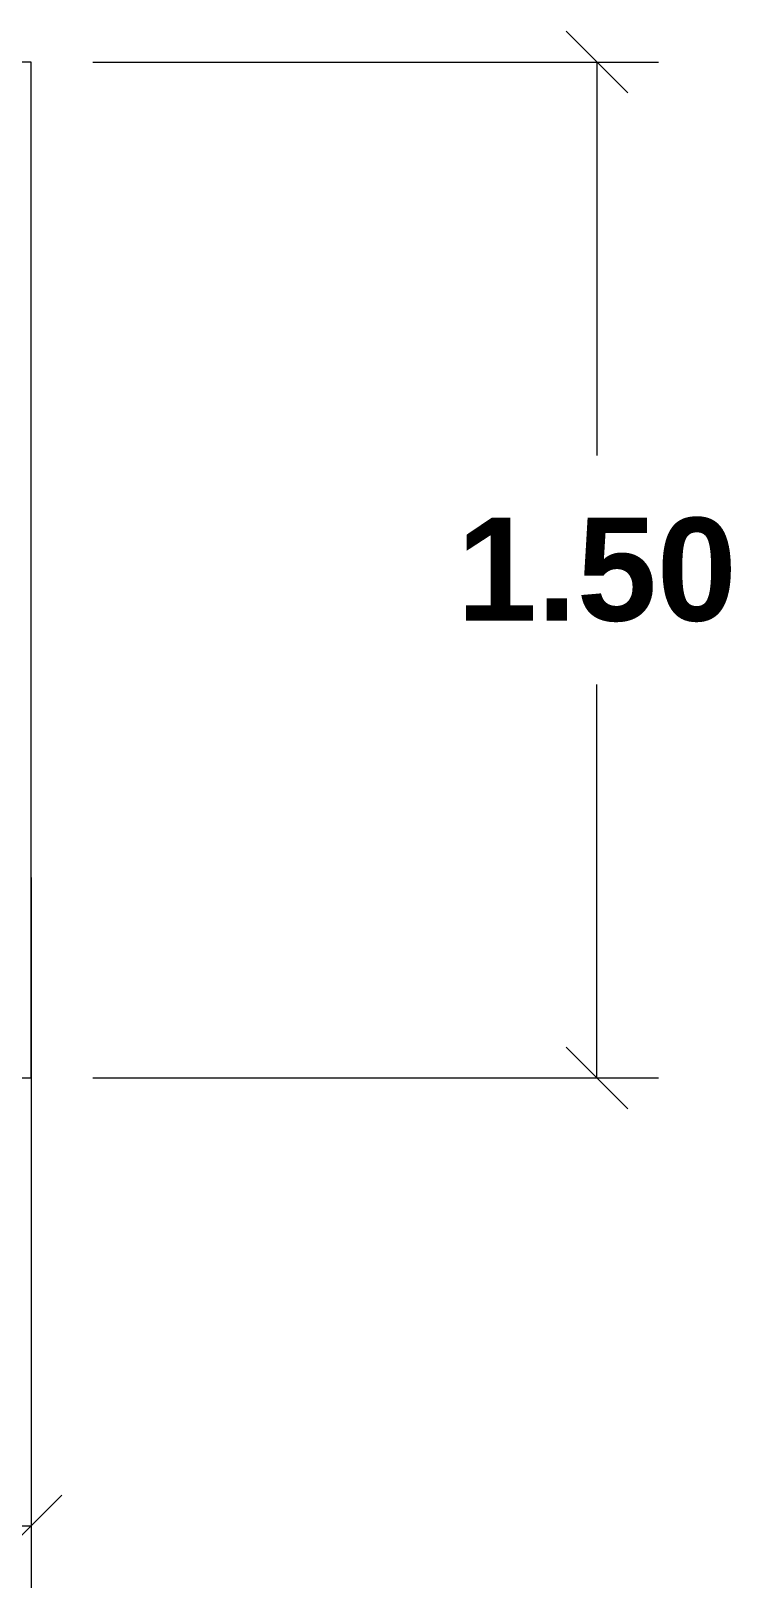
# Model space of a CAD drawing. Header units: metres. Extents: x 6910 to 7143, y 127 to 187.
# Drawn here: x 6982.032 to 6982.459, y 158.081 to 159.03 of the extents above; entities that cross this region are included whole.
import ezdxf

# ---------------------------------------------------------------- set-up
doc = ezdxf.new("R2010")
doc.units = ezdxf.units.M
doc.styles.get("Standard").update_dxf_attribs({"font": 'arialbd.ttf'})
doc.dimstyles.get("Standard").update_dxf_attribs({"dimtxt": 0.3, "dimasz": 0.1, "dimexe": 0.18, "dimexo": 0.0625, "dimgap": 0.09, "dimtad": 0, "dimtih": 1, "dimtoh": 1, "dimlfac": -1, "dimzin": 0, "dimdsep": 46, "dimtxsty": 'Standard', "dimblk": 'OBLIQUE', "dimcen": 0.09, "dimse1": 1, "dimse2": 1, "dimadec": 0, "dimazin": 0, "dimtfac": 1, "dimtofl": 0, "dimtmove": 0, "dimatfit": 3, "dimfxl": 0, "dimtolj": 1, "dimtzin": 0, "dimarcsym": 0})

# ---------------------------------------------------------------- blocks, each defined once
blk = doc.blocks.new('_Oblique')
at = {"color": 0, "linetype": 'ByBlock', "lineweight": -2}
blk.add_line((-0.5, -0.5), (0.5, 0.5), dxfattribs=at)
blk = doc.blocks.new('*D12')
at = {"color": 0, "lineweight": -2, "ltscale": 7}
for p, q in [((6603.3569, 1820.1703), (6603.3569, 1818.1007)), ((6601.3839, 1820.0017), (6601.3839, 1818.1007)), ((6601.3839, 1818.2807), (6601.8095, 1818.2807)), ((6603.3569, 1818.2807), (6602.9314, 1818.2807))]:
    blk.add_line(p, q, dxfattribs=at)
at = {"layer": 'Defpoints', "color": 0, "ltscale": 7}
for p in [(6603.3569, 1820.3503), (6601.3839, 1820.1817), (6603.3569, 1818.2807)]:
    blk.add_point(p, dxfattribs=at)
at = {"color": 0, "lineweight": -2, "ltscale": 7, "xscale": 0.18, "yscale": 0.18, "zscale": 0.18, "rotation": 180}
blk.add_blockref('_Oblique', (6601.3839, 1818.2807), dxfattribs=at)
at = {"color": 0, "lineweight": -2, "ltscale": 7, "xscale": 0.18, "yscale": 0.18, "zscale": 0.18}
blk.add_blockref('_Oblique', (6603.3569, 1818.2807), dxfattribs=at)
at = {"color": 0, "lineweight": 18, "ltscale": 7, "insert": (6602.3704, 1818.2807), "char_height": 0.3, "attachment_point": 5}
blk.add_mtext('\\A1;1.00', dxfattribs=at)
blk = doc.blocks.new('*D13')
at = {"color": 0, "lineweight": -2, "ltscale": 7}
for p, q in [((6603.5369, 1822.5456), (6605.1861, 1822.5456)), ((6605.0061, 1822.5456), (6605.0061, 1821.399)), ((6605.0061, 1819.5861), (6605.0061, 1820.7327)), ((6603.5369, 1819.5861), (6605.1861, 1819.5861))]:
    blk.add_line(p, q, dxfattribs=at)
at = {"layer": 'Defpoints', "color": 0, "ltscale": 7}
for p in [(6603.3569, 1822.5456), (6603.3569, 1819.5861), (6605.0061, 1819.5861)]:
    blk.add_point(p, dxfattribs=at)
at = {"color": 0, "lineweight": -2, "ltscale": 7, "xscale": 0.18, "yscale": 0.18, "zscale": 0.18}
for p, rotation in [((6605.0061, 1822.5456), 90), ((6605.0061, 1819.5861), 270)]:
    blk.add_blockref('_Oblique', p, dxfattribs=dict(at, rotation=rotation))
at = {"color": 0, "lineweight": 18, "ltscale": 7, "insert": (6605.0061, 1821.0658), "char_height": 0.3, "attachment_point": 5}
blk.add_mtext('\\A1;1.50', dxfattribs=at)
blk = doc.blocks.new('4564646')
at = {"lineweight": 18, "ltscale": 7}
blk.add_line((6603.3569, 1819.5861), (6603.3569, 1822.5456), dxfattribs=at)
at = {"linetype": 'ByBlock', "lineweight": 18}
blk.add_lwpolyline([(6601.3839, 1819.5861), (6603.3569, 1819.5861), (6603.3569, 1822.5456), (6601.3839, 1822.5456)], close=True, dxfattribs=at)
at = {"lineweight": 18, "ltscale": 7}
dim = blk.add_linear_dim(base=(6605.0061, 1819.5861), p1=(6603.3569, 1822.5456), p2=(6603.3569, 1819.5861), angle=90, text='1.50', dimstyle='Standard', override={"dimtxt": 0.3, "dimasz": 0.18, "dimexo": 0.18, "dimgap": 0.18, "dimfxl": 0.5}, dxfattribs=at)
dim.commit()
dim.dimension.update_dxf_attribs({"geometry": '*D13', "text_midpoint": (6605.0061, 1821.0658)})
dim = blk.add_linear_dim(base=(6603.3569, 1818.2807), p1=(6601.3839, 1820.1817), p2=(6603.3569, 1820.3503), text='1.00', dimstyle='Standard', override={"dimscale": 1, "dimtxt": 0.3, "dimasz": 0.18, "dimexe": 0.18, "dimexo": 0.18, "dimgap": 0.18, "dimfxl": 0.5}, dxfattribs=at)
dim.commit()
dim.dimension.update_dxf_attribs({"geometry": '*D12', "text_midpoint": (6602.3704, 1818.2807)})

msp = doc.modelspace()

# ---------------------------------------------------------------- block references
at = {"lineweight": 20, "xscale": 0.2093308547052391, "yscale": 0.2093308547052391, "zscale": 0.2093308547052391}
msp.add_blockref('4564646', (5599.74538, -222.50343), dxfattribs=at)

doc.saveas('drawing.dxf')
